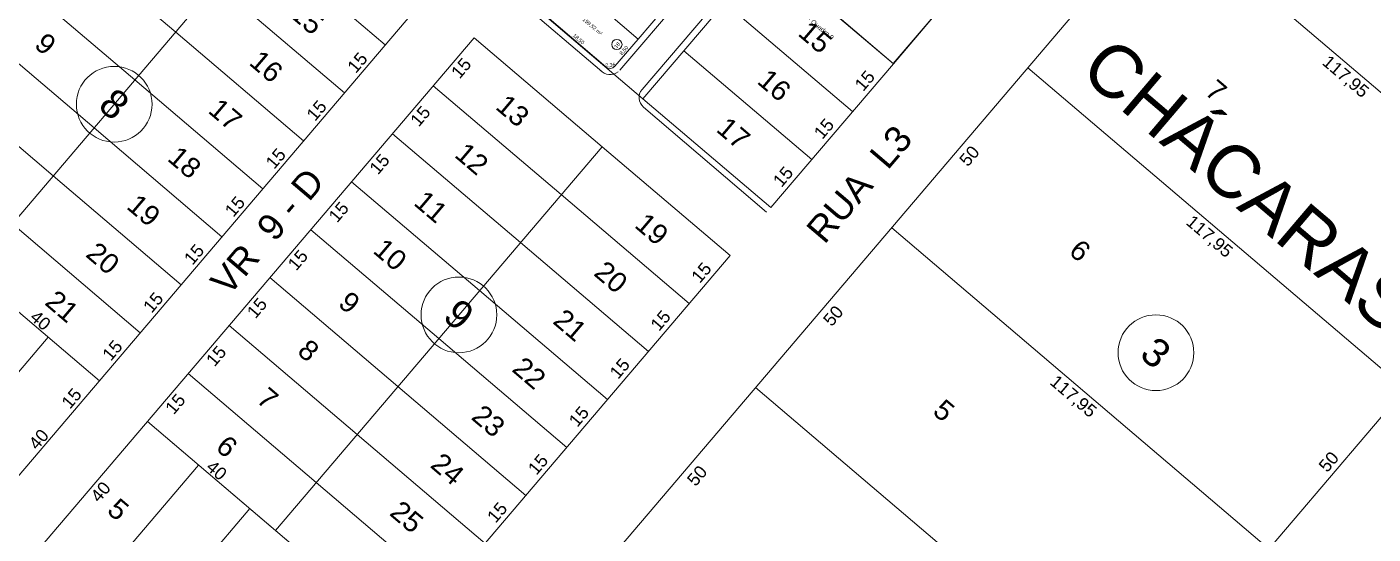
# Model space of a CAD drawing. Header units: metres. Extents: x 3808 to 8215, y 2374 to 6187.
# Drawn here: x 7673.7 to 7994.2, y 3936.5 to 4057.2 of the extents above; entities that cross this region are included whole.
import ezdxf
from ezdxf.enums import TextEntityAlignment as Align

# ---------------------------------------------------------------- set-up
doc = ezdxf.new("R2010")
doc.units = ezdxf.units.M
for name, color, linetype, lineweight in [('AREA_DOS_LOTES', 7, 'Continuous', 0), ('COTAS_DOS_LOTES', 7, 'Continuous', 0), ('EIXO_LOTES', 1, 'Continuous', 0), ('MEIO_FIO', 252, 'Continuous', 0), ('Nome_Ruas', 7, 'Continuous', 0), ('NUMERO_DOS_LOTES', 7, 'Continuous', 0), ('REGIAO_POLILINHAS', 7, 'Continuous', 0)]:
    doc.layers.add(name, color=color, linetype=linetype, lineweight=lineweight)
doc.layers.add('vista', color=7, linetype='Continuous')
doc.styles.add('pedro', font='arial.ttf', dxfattribs={"height": 3})
doc.styles.add('REGUA80', font='arial.ttf')

msp = doc.modelspace()

# ---------------------------------------------------------------- linework, layer by layer
at = {"layer": 'EIXO_LOTES', "lineweight": 5, "transparency": 33554687}
for p, q in [((7879.941, 4048.519), (7849.52, 4074.492)), ((7899.42, 4071.335), (7879.941, 4048.519)), ((7819.189, 4054.367), (7803.979, 4067.353))]:
    msp.add_line(p, q, dxfattribs=at)
at = {"layer": 'MEIO_FIO', "lineweight": 5, "transparency": 33554687}
for p, q in [((7871.301, 4113.093), (7814.811, 4046.928)), ((7820.134, 4042.383), (7881.17, 4113.872))]:
    msp.add_line(p, q, dxfattribs=at)
at = {"layer": 'MEIO_FIO', "color": 5, "lineweight": 5, "transparency": 33554687}
for p, q in [((7782.442, 4070.619), (7810.581, 4046.595)), ((7820.468, 4038.154), (7849.748, 4013.155))]:
    msp.add_line(p, q, dxfattribs=at)
for centre, start, end in [((7812.529, 4048.876), 219.09895, 309.09895), ((7822.416, 4040.435), 139.50998, 229.50998)]:
    msp.add_arc(centre, 3, start, end, dxfattribs=at)
at = {"layer": 'NUMERO_DOS_LOTES', "lineweight": 5, "transparency": 33554687}
msp.add_circle((7814.156, 4053.062), 1.209, dxfattribs=at)
at = {"layer": 'REGIAO_POLILINHAS', "lineweight": 5, "transparency": 33554687}
for p, q in [((7879.941, 4048.519), (7849.52, 4074.492)), ((7899.42, 4071.335), (7879.941, 4048.519)), ((7819.189, 4054.367), (7803.979, 4067.353)), ((7803.979, 4067.353), (7819.189, 4054.367)), ((7825.682, 4061.972), (7819.189, 4054.367)), ((7811.555, 4047.735), (7797.485, 4059.748)), ((7819.189, 4054.367), (7813.67, 4047.902))]:
    msp.add_line(p, q, dxfattribs=at)
msp.add_arc((7812.529, 4048.876), 1.5, 229.50998, 319.50998, dxfattribs=at)
at = {"layer": 'vista', "lineweight": 5}
for p, q in [((8074.02, 4237.888), (7718.82, 3820.591)), ((7820.348, 4040.15), (7645.205, 4189.23)), ((8163.838, 4161.436), (7808.638, 3744.139)), ((7660.502, 3998.925), (7738.283, 4090.304)), ((7944.385, 4085.59), (8034.203, 4009.138)), ((7709.115, 4056.037), (7678.656, 4081.964)), ((7759.02, 4052.955), (7728.561, 4078.882)), ((7820.348, 4040.15), (7849.516, 4074.417)), ((7879.975, 4048.49), (7849.516, 4074.417)), ((7699.393, 4044.614), (7668.933, 4070.541)), ((7899.42, 4071.335), (7879.975, 4048.49)), ((7749.298, 4041.532), (7718.838, 4067.459)), ((7665.035, 3942.538), (7768.743, 4064.377)), ((7665.035, 3942.538), (7768.743, 4064.377)), ((7820.348, 4040.15), (7789.888, 4066.077)), ((7870.253, 4037.068), (7839.793, 4062.995)), ((7689.67, 4033.192), (7659.211, 4059.119)), ((7676.457, 3932.816), (7780.165, 4054.654)), ((7739.575, 4030.11), (7709.115, 4056.037)), ((7810.625, 4028.727), (7780.165, 4054.654)), ((7860.53, 4025.645), (7830.07, 4051.572)), ((7850.807, 4014.223), (7879.975, 4048.49)), ((7850.807, 4014.223), (7879.975, 4048.49)), ((7679.948, 4021.77), (7649.488, 4047.697)), ((7729.853, 4018.687), (7699.393, 4044.614)), ((7911.976, 4047.515), (8001.794, 3971.063)), ((7800.902, 4017.305), (7770.443, 4043.232)), ((7850.807, 4014.223), (7820.348, 4040.15)), ((7720.13, 4007.265), (7689.67, 4033.192)), ((7791.18, 4005.883), (7760.72, 4031.81)), ((7732.844, 3937.348), (7810.625, 4028.727)), ((7841.085, 4002.8), (7810.625, 4028.727)), ((7690.962, 3972.998), (7630.043, 4024.852)), ((7710.407, 3995.843), (7679.948, 4021.77)), ((7781.457, 3994.46), (7750.998, 4020.387)), ((7831.362, 3991.378), (7800.902, 4017.305)), ((7700.685, 3984.42), (7670.225, 4010.347)), ((7879.567, 4009.441), (7969.385, 3932.989)), ((7771.735, 3983.038), (7741.275, 4008.965)), ((7821.639, 3979.956), (7791.18, 4005.883)), ((7737.377, 3880.962), (7841.085, 4002.8)), ((7737.377, 3880.962), (7841.085, 4002.8)), ((7690.962, 3972.998), (7660.502, 3998.925)), ((7762.012, 3971.616), (7731.552, 3997.542)), ((7811.917, 3968.533), (7781.457, 3994.46)), ((7752.289, 3960.193), (7721.83, 3986.12)), ((7678.778, 3983.369), (7652.851, 3952.909)), ((7802.194, 3957.111), (7771.735, 3983.038)), ((7742.567, 3948.771), (7712.107, 3974.698)), ((7792.472, 3945.689), (7762.012, 3971.616)), ((7847.159, 3971.366), (7936.976, 3894.914)), ((7763.304, 3911.421), (7702.384, 3963.275)), ((7732.844, 3937.348), (7702.384, 3963.275)), ((7782.749, 3934.266), (7752.289, 3960.193)), ((7714.568, 3952.905), (7688.641, 3922.445)), ((7773.026, 3922.844), (7742.567, 3948.771)), ((7726.752, 3942.534), (7700.825, 3912.074)), ((7763.304, 3911.421), (7732.844, 3937.348))]:
    msp.add_line(p, q, dxfattribs=at)
at = {"layer": 'vista', "color": 7, "lineweight": 5}
for centre in [(7694.474, 4038.836), (7776.538, 3988.681), (7942.476, 3979.67)]:
    msp.add_circle(centre, 9.014, dxfattribs=at)

# ---------------------------------------------------------------- texts
at = {"layer": 'AREA_DOS_LOTES', "lineweight": 5, "transparency": 33554687, "style": 'REGUA80'}
msp.add_text('199,52 m²', height=0.9, rotation=319.52002, dxfattribs=at).set_placement((7808.341, 4057.364), align=Align.MIDDLE_CENTER)
at = {"layer": 'COTAS_DOS_LOTES', "lineweight": 5, "transparency": 33554687, "style": 'REGUA80'}
for s, rotation, p in [('18,50', 319.52002, (7804.752, 4054.017)), ('8,50', 49.52002, (7816.156, 4051.369)), ('2,36', 4.52002, (7812.617, 4047.74))]:
    msp.add_text(s, height=0.9, rotation=rotation, dxfattribs=at).set_placement(p, align=Align.CENTER)
at = {"layer": 'Nome_Ruas', "lineweight": 5, "transparency": 33554687, "style": 'REGUA80'}
msp.add_text('Lote 15 - Quadra 9', height=1.125, rotation=319.52002, dxfattribs=at).set_placement((7855.166, 4062.623))
at = {"layer": 'NUMERO_DOS_LOTES', "lineweight": 5, "transparency": 33554687, "style": 'REGUA80'}
msp.add_text('18', height=0.9, rotation=49.52002, dxfattribs=at).set_placement((7814.528, 4052.599), align=Align.CENTER)
at = {"layer": 'vista', "lineweight": 5, "style": 'pedro'}
for s, p in [('RUA  L3', (7858.793, 4009.319)), ('VR  9 - D', (7716.927, 3996.954))]:
    msp.add_text(s, height=6.24, rotation=49.59589, dxfattribs=at).set_placement(p, align=Align.TOP_LEFT)
at = {"layer": 'vista', "lineweight": 5, "char_height": 4.8, "attachment_point": 5, "rotation": 319.59589, "style": 'pedro'}
for s, insert in [('15', (7740.415, 4059.254)), ('15', (7861.369, 4054.789)), ('9', (7678.123, 4053.181)), ('16', (7730.692, 4047.831)), ('16', (7851.647, 4043.367)), ('7', (7956.824, 4042.051)), ('17', (7720.969, 4036.409)), ('13', (7789.356, 4037.294)), ('17', (7841.924, 4031.944)), ('12', (7779.633, 4025.871)), ('18', (7711.247, 4024.987)), ('19', (7701.524, 4013.564)), ('11', (7769.91, 4014.449)), ('19', (7822.479, 4009.1)), ('10', (7760.188, 4003.027)), ('6', (7924.415, 4003.977)), ('20', (7691.801, 4002.142)), ('20', (7812.756, 3997.677)), ('21', (7682.079, 3990.719)), ('9', (7750.465, 3991.604)), ('21', (7803.034, 3986.255)), ('8', (7740.743, 3980.182)), ('22', (7793.311, 3974.832)), ('7', (7731.02, 3968.759)), ('5', (7892.007, 3965.902)), ('23', (7783.588, 3963.41)), ('6', (7721.297, 3957.337)), ('24', (7773.866, 3951.988)), ('5', (7695.435, 3942.325)), ('25', (7764.143, 3940.565))]:
    msp.add_mtext(s, dxfattribs=dict(at, insert=insert))
at = {"layer": 'vista', "color": 1, "lineweight": 5, "attachment_point": 5, "style": 'pedro'}
for s, insert, char_height, rotation in [('15', (7752.379, 4048.759), 3, 49.59589), ('{\\fSwis721 BlkOul BT|b0|i0|c0|p82;CHÁCARAS}', (7964.668, 4019.484), 12.44547, 319.59589), ('15', (7777.084, 4047.428), 3, 49.59589), ('117,95', (7987.502, 4045.259), 3, 319.59589), ('15', (7873.161, 4044.441), 3, 49.59589), ('15', (7742.656, 4037.336), 3, 49.59589), ('15', (7767.362, 4036.005), 3, 49.59589), ('15', (7863.438, 4033.019), 3, 49.59589), ('50', (7898.07, 4026.522), 3, 49.59589), ('15', (7732.934, 4025.914), 3, 49.59589), ('15', (7757.639, 4024.583), 3, 49.59589), ('15', (7853.715, 4021.596), 3, 49.59589), ('15', (7723.211, 4014.492), 3, 49.59589), ('15', (7747.916, 4013.161), 3, 49.59589), ('117,95', (7955.094, 4007.185), 3, 319.59589), ('15', (7713.488, 4003.069), 3, 49.59589), ('15', (7738.194, 4001.738), 3, 49.59589), ('15', (7834.27, 3998.752), 3, 49.59589), ('15', (7703.766, 3991.647), 3, 49.59589), ('15', (7728.471, 3990.316), 3, 49.59589), ('50', (7865.661, 3988.447), 3, 49.59589), ('40', (7676.923, 3987.363), 3, 319.59589), ('15', (7824.548, 3987.329), 3, 49.59589), ('15', (7694.043, 3980.225), 3, 49.59589), ('15', (7718.749, 3978.894), 3, 49.59589), ('15', (7814.825, 3975.907), 3, 49.59589), ('15', (7684.32, 3968.802), 3, 49.59589), ('117,95', (7922.685, 3969.11), 3, 319.59589), ('15', (7709.026, 3967.471), 3, 49.59589), ('15', (7805.102, 3964.485), 3, 49.59589), ('40', (7676.499, 3959.044), 3, 49.59589), ('15', (7795.38, 3953.062), 3, 49.59589), ('50', (7983.628, 3953.696), 3, 49.59589), ('40', (7718.861, 3951.666), 3, 319.59589), ('50', (7833.252, 3950.373), 3, 49.59589), ('40', (7691.234, 3946.529), 3, 49.59589), ('15', (7785.657, 3941.64), 3, 49.59589)]:
    msp.add_mtext(s, dxfattribs=dict(at, insert=insert, char_height=char_height, rotation=rotation))
at = {"layer": 'vista', "color": 7, "lineweight": 5, "char_height": 6.779, "attachment_point": 5, "rotation": 319.59589, "style": 'pedro'}
for s, insert in [('8', (7694.483, 4038.85)), ('9', (7776.547, 3988.696)), ('3', (7942.463, 3979.659))]:
    msp.add_mtext(s, dxfattribs=dict(at, insert=insert))

doc.saveas('drawing.dxf')
